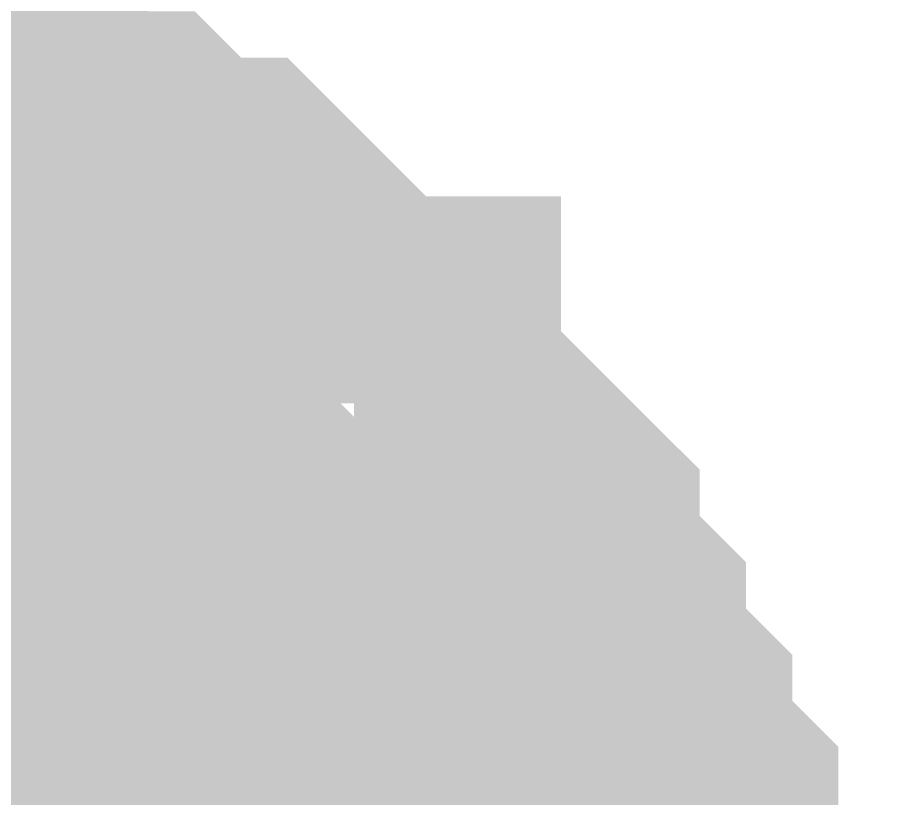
# Model space of a CAD drawing. Header units: inches. Extents: x 0 to 594, y 0 to 420.
# Drawn here: x 550.2547 to 550.675, y 192.7013 to 193.08 of the extents above; entities that cross this region are included whole.
import ezdxf

# ---------------------------------------------------------------- set-up
doc = ezdxf.new("R2010")
doc.units = ezdxf.units.IN
doc.layers.add('Sheet', color=255, linetype='Continuous')

msp = doc.modelspace()

# ---------------------------------------------------------------- linework, layer by layer
at = {"layer": 'Sheet'}
for points in [[(550.09955, 193.00021, 0.29972, 0.29972, 0), (550.12195, 193.00021, 0.29972, 0.29972, 0), (550.14434, 192.97782, 0.29972, 0.29972, 0), (550.16674, 192.97782, 0.29972, 0.29972, 0), (550.18914, 192.97782, 0.29972, 0.29972, 0), (550.21154, 192.95542, 0.29972, 0.29972, 0), (550.23394, 192.95542, 0.29972, 0.29972, 0), (550.25634, 192.93302, 0.29972, 0.29972, 0), (550.27873, 192.93302, 0.29972, 0.29972, 0), (550.30113, 192.91062, 0.29972, 0.29972, 0), (550.32353, 192.91062, 0.29972, 0.29972, 0), (550.34593, 192.88823, 0.29972, 0.29972, 0), (550.36833, 192.86583, 0.29972, 0.29972, 0), (550.36833, 192.84343, 0.29972, 0.29972, 0), (550.39072, 192.84343, 0.29972, 0.29972, 0), (550.41312, 192.82103, 0.29972, 0.29972, 0), (550.43552, 192.79864, 0.29972, 0.29972, 0), (550.43552, 192.77624, 0.29972, 0.29972, 0), (550.45792, 192.75384, 0.29972, 0.29972, 0), (550.45792, 192.73144, 0.29972, 0.29972, 0), (550.48032, 192.70904, 0.29972, 0.29972, 0), (550.48032, 192.68665, 0.29972, 0.29972, 0), (550.50272, 192.66425, 0.29972, 0.29972, 0), (550.50272, 192.64185, 0.29972, 0.29972, 0), (550.50272, 192.61945, 0.29972, 0.29972, 0), (550.52511, 192.59706, 0.29972, 0.29972, 0), (550.52511, 192.57466, 0.29972, 0.29972, 0), (550.52511, 192.52986, 0.29972, 0.29972, 0)], [(550.09955, 193.00021, 0.29972, 0.29972, 0), (550.12195, 193.00021, 0.29972, 0.29972, 0), (550.14434, 192.97782, 0.29972, 0.29972, 0), (550.16674, 192.97782, 0.29972, 0.29972, 0), (550.18914, 192.97782, 0.29972, 0.29972, 0), (550.21154, 192.95542, 0.29972, 0.29972, 0), (550.23394, 192.95542, 0.29972, 0.29972, 0), (550.25634, 192.93302, 0.29972, 0.29972, 0), (550.27873, 192.93302, 0.29972, 0.29972, 0), (550.30113, 192.91062, 0.29972, 0.29972, 0), (550.32353, 192.91062, 0.29972, 0.29972, 0), (550.34593, 192.88823, 0.29972, 0.29972, 0), (550.36833, 192.86583, 0.29972, 0.29972, 0), (550.36833, 192.84343, 0.29972, 0.29972, 0), (550.39072, 192.84343, 0.29972, 0.29972, 0), (550.41312, 192.82103, 0.29972, 0.29972, 0), (550.43552, 192.79864, 0.29972, 0.29972, 0), (550.43552, 192.77624, 0.29972, 0.29972, 0), (550.45792, 192.75384, 0.29972, 0.29972, 0), (550.45792, 192.73144, 0.29972, 0.29972, 0), (550.48032, 192.70904, 0.29972, 0.29972, 0), (550.48032, 192.68665, 0.29972, 0.29972, 0), (550.50272, 192.66425, 0.29972, 0.29972, 0), (550.50272, 192.64185, 0.29972, 0.29972, 0), (550.50272, 192.61945, 0.29972, 0.29972, 0), (550.52511, 192.59706, 0.29972, 0.29972, 0), (550.52511, 192.57466, 0.29972, 0.29972, 0), (550.52511, 192.52986, 0.29972, 0.29972, 0)], [(550.09955, 193.00021, 0.29972, 0.29972, 0), (550.12195, 193.00021, 0.29972, 0.29972, 0), (550.14434, 192.97782, 0.29972, 0.29972, 0), (550.16674, 192.97782, 0.29972, 0.29972, 0), (550.18914, 192.97782, 0.29972, 0.29972, 0), (550.21154, 192.95542, 0.29972, 0.29972, 0), (550.23394, 192.95542, 0.29972, 0.29972, 0), (550.25634, 192.93302, 0.29972, 0.29972, 0), (550.27873, 192.93302, 0.29972, 0.29972, 0), (550.30113, 192.91062, 0.29972, 0.29972, 0), (550.32353, 192.91062, 0.29972, 0.29972, 0), (550.34593, 192.88823, 0.29972, 0.29972, 0), (550.36833, 192.86583, 0.29972, 0.29972, 0), (550.36833, 192.84343, 0.29972, 0.29972, 0), (550.39072, 192.84343, 0.29972, 0.29972, 0), (550.41312, 192.82103, 0.29972, 0.29972, 0), (550.43552, 192.79864, 0.29972, 0.29972, 0), (550.43552, 192.77624, 0.29972, 0.29972, 0), (550.45792, 192.75384, 0.29972, 0.29972, 0), (550.45792, 192.73144, 0.29972, 0.29972, 0), (550.48032, 192.70904, 0.29972, 0.29972, 0), (550.48032, 192.68665, 0.29972, 0.29972, 0), (550.50272, 192.66425, 0.29972, 0.29972, 0), (550.50272, 192.64185, 0.29972, 0.29972, 0), (550.50272, 192.61945, 0.29972, 0.29972, 0), (550.52511, 192.59706, 0.29972, 0.29972, 0), (550.52511, 192.57466, 0.29972, 0.29972, 0), (550.52511, 192.52986, 0.29972, 0.29972, 0)], [(550.09955, 193.00021, 0.29972, 0.29972, 0), (550.12195, 193.00021, 0.29972, 0.29972, 0), (550.14434, 192.97782, 0.29972, 0.29972, 0), (550.16674, 192.97782, 0.29972, 0.29972, 0), (550.18914, 192.97782, 0.29972, 0.29972, 0), (550.21154, 192.95542, 0.29972, 0.29972, 0), (550.23394, 192.95542, 0.29972, 0.29972, 0), (550.25634, 192.93302, 0.29972, 0.29972, 0), (550.27873, 192.93302, 0.29972, 0.29972, 0), (550.30113, 192.91062, 0.29972, 0.29972, 0), (550.32353, 192.91062, 0.29972, 0.29972, 0), (550.34593, 192.88823, 0.29972, 0.29972, 0), (550.36833, 192.86583, 0.29972, 0.29972, 0), (550.36833, 192.84343, 0.29972, 0.29972, 0), (550.39072, 192.84343, 0.29972, 0.29972, 0), (550.41312, 192.82103, 0.29972, 0.29972, 0), (550.43552, 192.79864, 0.29972, 0.29972, 0), (550.43552, 192.77624, 0.29972, 0.29972, 0), (550.45792, 192.75384, 0.29972, 0.29972, 0), (550.45792, 192.73144, 0.29972, 0.29972, 0), (550.48032, 192.70904, 0.29972, 0.29972, 0), (550.48032, 192.68665, 0.29972, 0.29972, 0), (550.50272, 192.66425, 0.29972, 0.29972, 0), (550.50272, 192.64185, 0.29972, 0.29972, 0), (550.50272, 192.61945, 0.29972, 0.29972, 0), (550.52511, 192.59706, 0.29972, 0.29972, 0), (550.52511, 192.57466, 0.29972, 0.29972, 0), (550.52511, 192.52986, 0.29972, 0.29972, 0)], [(550.09955, 193.00021, 0.29972, 0.29972, 0), (550.12195, 193.00021, 0.29972, 0.29972, 0), (550.14434, 192.97782, 0.29972, 0.29972, 0), (550.16674, 192.97782, 0.29972, 0.29972, 0), (550.18914, 192.97782, 0.29972, 0.29972, 0), (550.21154, 192.95542, 0.29972, 0.29972, 0), (550.23394, 192.95542, 0.29972, 0.29972, 0), (550.25634, 192.93302, 0.29972, 0.29972, 0), (550.27873, 192.93302, 0.29972, 0.29972, 0), (550.30113, 192.91062, 0.29972, 0.29972, 0), (550.32353, 192.91062, 0.29972, 0.29972, 0), (550.34593, 192.88823, 0.29972, 0.29972, 0), (550.36833, 192.86583, 0.29972, 0.29972, 0), (550.36833, 192.84343, 0.29972, 0.29972, 0), (550.39072, 192.84343, 0.29972, 0.29972, 0), (550.41312, 192.82103, 0.29972, 0.29972, 0), (550.43552, 192.79864, 0.29972, 0.29972, 0), (550.43552, 192.77624, 0.29972, 0.29972, 0), (550.45792, 192.75384, 0.29972, 0.29972, 0), (550.45792, 192.73144, 0.29972, 0.29972, 0), (550.48032, 192.70904, 0.29972, 0.29972, 0), (550.48032, 192.68665, 0.29972, 0.29972, 0), (550.50272, 192.66425, 0.29972, 0.29972, 0), (550.50272, 192.64185, 0.29972, 0.29972, 0), (550.50272, 192.61945, 0.29972, 0.29972, 0), (550.52511, 192.59706, 0.29972, 0.29972, 0), (550.52511, 192.57466, 0.29972, 0.29972, 0), (550.52511, 192.52986, 0.29972, 0.29972, 0)], [(550.09955, 193.00021, 0.29972, 0.29972, 0), (550.12195, 193.00021, 0.29972, 0.29972, 0), (550.14434, 192.97782, 0.29972, 0.29972, 0), (550.16674, 192.97782, 0.29972, 0.29972, 0), (550.18914, 192.97782, 0.29972, 0.29972, 0), (550.21154, 192.95542, 0.29972, 0.29972, 0), (550.23394, 192.95542, 0.29972, 0.29972, 0), (550.25634, 192.93302, 0.29972, 0.29972, 0), (550.27873, 192.93302, 0.29972, 0.29972, 0), (550.30113, 192.91062, 0.29972, 0.29972, 0), (550.32353, 192.91062, 0.29972, 0.29972, 0), (550.34593, 192.88823, 0.29972, 0.29972, 0), (550.36833, 192.86583, 0.29972, 0.29972, 0), (550.36833, 192.84343, 0.29972, 0.29972, 0), (550.39072, 192.84343, 0.29972, 0.29972, 0), (550.41312, 192.82103, 0.29972, 0.29972, 0), (550.43552, 192.79864, 0.29972, 0.29972, 0), (550.43552, 192.77624, 0.29972, 0.29972, 0), (550.45792, 192.75384, 0.29972, 0.29972, 0), (550.45792, 192.73144, 0.29972, 0.29972, 0), (550.48032, 192.70904, 0.29972, 0.29972, 0), (550.48032, 192.68665, 0.29972, 0.29972, 0), (550.50272, 192.66425, 0.29972, 0.29972, 0), (550.50272, 192.64185, 0.29972, 0.29972, 0), (550.50272, 192.61945, 0.29972, 0.29972, 0), (550.52511, 192.59706, 0.29972, 0.29972, 0), (550.52511, 192.57466, 0.29972, 0.29972, 0), (550.52511, 192.52986, 0.29972, 0.29972, 0)], [(550.09955, 193.00021, 0.29972, 0.29972, 0), (550.12195, 193.00021, 0.29972, 0.29972, 0), (550.14434, 192.97782, 0.29972, 0.29972, 0), (550.16674, 192.97782, 0.29972, 0.29972, 0), (550.18914, 192.97782, 0.29972, 0.29972, 0), (550.21154, 192.95542, 0.29972, 0.29972, 0), (550.23394, 192.95542, 0.29972, 0.29972, 0), (550.25634, 192.93302, 0.29972, 0.29972, 0), (550.27873, 192.93302, 0.29972, 0.29972, 0), (550.30113, 192.91062, 0.29972, 0.29972, 0), (550.32353, 192.91062, 0.29972, 0.29972, 0), (550.34593, 192.88823, 0.29972, 0.29972, 0), (550.36833, 192.86583, 0.29972, 0.29972, 0), (550.36833, 192.84343, 0.29972, 0.29972, 0), (550.39072, 192.84343, 0.29972, 0.29972, 0), (550.41312, 192.82103, 0.29972, 0.29972, 0), (550.43552, 192.79864, 0.29972, 0.29972, 0), (550.43552, 192.77624, 0.29972, 0.29972, 0), (550.45792, 192.75384, 0.29972, 0.29972, 0), (550.45792, 192.73144, 0.29972, 0.29972, 0), (550.48032, 192.70904, 0.29972, 0.29972, 0), (550.48032, 192.68665, 0.29972, 0.29972, 0), (550.50272, 192.66425, 0.29972, 0.29972, 0), (550.50272, 192.64185, 0.29972, 0.29972, 0), (550.50272, 192.61945, 0.29972, 0.29972, 0), (550.52511, 192.59706, 0.29972, 0.29972, 0), (550.52511, 192.57466, 0.29972, 0.29972, 0), (550.52511, 192.52986, 0.29972, 0.29972, 0)], [(550.09955, 193.00021, 0.29972, 0.29972, 0), (550.12195, 193.00021, 0.29972, 0.29972, 0), (550.14434, 192.97782, 0.29972, 0.29972, 0), (550.16674, 192.97782, 0.29972, 0.29972, 0), (550.18914, 192.97782, 0.29972, 0.29972, 0), (550.21154, 192.95542, 0.29972, 0.29972, 0), (550.23394, 192.95542, 0.29972, 0.29972, 0), (550.25634, 192.93302, 0.29972, 0.29972, 0), (550.27873, 192.93302, 0.29972, 0.29972, 0), (550.30113, 192.91062, 0.29972, 0.29972, 0), (550.32353, 192.91062, 0.29972, 0.29972, 0), (550.34593, 192.88823, 0.29972, 0.29972, 0), (550.36833, 192.86583, 0.29972, 0.29972, 0), (550.36833, 192.84343, 0.29972, 0.29972, 0), (550.39072, 192.84343, 0.29972, 0.29972, 0), (550.41312, 192.82103, 0.29972, 0.29972, 0), (550.43552, 192.79864, 0.29972, 0.29972, 0), (550.43552, 192.77624, 0.29972, 0.29972, 0), (550.45792, 192.75384, 0.29972, 0.29972, 0), (550.45792, 192.73144, 0.29972, 0.29972, 0), (550.48032, 192.70904, 0.29972, 0.29972, 0), (550.48032, 192.68665, 0.29972, 0.29972, 0), (550.50272, 192.66425, 0.29972, 0.29972, 0), (550.50272, 192.64185, 0.29972, 0.29972, 0), (550.50272, 192.61945, 0.29972, 0.29972, 0), (550.52511, 192.59706, 0.29972, 0.29972, 0), (550.52511, 192.57466, 0.29972, 0.29972, 0), (550.52511, 192.52986, 0.29972, 0.29972, 0)], [(550.18914, 192.97782, 0.09906, 0.09906, 0), (550.21154, 192.95542, 0.09906, 0.09906, 0), (550.23394, 192.95542, 0.09906, 0.09906, 0), (550.25634, 192.93302, 0.09906, 0.09906, 0), (550.27873, 192.93302, 0.09906, 0.09906, 0), (550.30113, 192.91062, 0.09906, 0.09906, 0), (550.32353, 192.91062, 0.09906, 0.09906, 0), (550.34593, 192.88823, 0.09906, 0.09906, 0), (550.36833, 192.86583, 0.09906, 0.09906, 0), (550.36833, 192.84343, 0.09906, 0.09906, 0), (550.39072, 192.84343, 0.09906, 0.09906, 0), (550.41312, 192.82103, 0.09906, 0.09906, 0), (550.43552, 192.79864, 0.09906, 0.09906, 0), (550.43552, 192.77624, 0.09906, 0.09906, 0), (550.45792, 192.75384, 0.09906, 0.09906, 0), (550.45792, 192.73144, 0.09906, 0.09906, 0), (550.48032, 192.70904, 0.09906, 0.09906, 0), (550.48032, 192.68665, 0.09906, 0.09906, 0), (550.50272, 192.66425, 0.09906, 0.09906, 0), (550.50272, 192.64185, 0.09906, 0.09906, 0)], [(550.18914, 192.97782, 0.09906, 0.09906, 0), (550.21154, 192.95542, 0.09906, 0.09906, 0), (550.23394, 192.95542, 0.09906, 0.09906, 0), (550.25634, 192.93302, 0.09906, 0.09906, 0), (550.27873, 192.93302, 0.09906, 0.09906, 0), (550.30113, 192.91062, 0.09906, 0.09906, 0), (550.32353, 192.91062, 0.09906, 0.09906, 0), (550.34593, 192.88823, 0.09906, 0.09906, 0), (550.36833, 192.86583, 0.09906, 0.09906, 0), (550.36833, 192.84343, 0.09906, 0.09906, 0), (550.39072, 192.84343, 0.09906, 0.09906, 0), (550.41312, 192.82103, 0.09906, 0.09906, 0), (550.43552, 192.79864, 0.09906, 0.09906, 0), (550.43552, 192.77624, 0.09906, 0.09906, 0), (550.45792, 192.75384, 0.09906, 0.09906, 0), (550.45792, 192.73144, 0.09906, 0.09906, 0), (550.48032, 192.70904, 0.09906, 0.09906, 0), (550.48032, 192.68665, 0.09906, 0.09906, 0), (550.50272, 192.66425, 0.09906, 0.09906, 0), (550.50272, 192.64185, 0.09906, 0.09906, 0)], [(550.18914, 192.97782, 0.09906, 0.09906, 0), (550.21154, 192.95542, 0.09906, 0.09906, 0), (550.23394, 192.95542, 0.09906, 0.09906, 0), (550.25634, 192.93302, 0.09906, 0.09906, 0), (550.27873, 192.93302, 0.09906, 0.09906, 0), (550.30113, 192.91062, 0.09906, 0.09906, 0), (550.32353, 192.91062, 0.09906, 0.09906, 0), (550.34593, 192.88823, 0.09906, 0.09906, 0), (550.36833, 192.86583, 0.09906, 0.09906, 0), (550.36833, 192.84343, 0.09906, 0.09906, 0), (550.39072, 192.84343, 0.09906, 0.09906, 0), (550.41312, 192.82103, 0.09906, 0.09906, 0), (550.43552, 192.79864, 0.09906, 0.09906, 0), (550.43552, 192.77624, 0.09906, 0.09906, 0), (550.45792, 192.75384, 0.09906, 0.09906, 0), (550.45792, 192.73144, 0.09906, 0.09906, 0), (550.48032, 192.70904, 0.09906, 0.09906, 0), (550.48032, 192.68665, 0.09906, 0.09906, 0), (550.50272, 192.66425, 0.09906, 0.09906, 0), (550.50272, 192.64185, 0.09906, 0.09906, 0)], [(550.18914, 192.97782, 0.09906, 0.09906, 0), (550.21154, 192.95542, 0.09906, 0.09906, 0), (550.23394, 192.95542, 0.09906, 0.09906, 0), (550.25634, 192.93302, 0.09906, 0.09906, 0), (550.27873, 192.93302, 0.09906, 0.09906, 0), (550.30113, 192.91062, 0.09906, 0.09906, 0), (550.32353, 192.91062, 0.09906, 0.09906, 0), (550.34593, 192.88823, 0.09906, 0.09906, 0), (550.36833, 192.86583, 0.09906, 0.09906, 0), (550.36833, 192.84343, 0.09906, 0.09906, 0), (550.39072, 192.84343, 0.09906, 0.09906, 0), (550.41312, 192.82103, 0.09906, 0.09906, 0), (550.43552, 192.79864, 0.09906, 0.09906, 0), (550.43552, 192.77624, 0.09906, 0.09906, 0), (550.45792, 192.75384, 0.09906, 0.09906, 0), (550.45792, 192.73144, 0.09906, 0.09906, 0), (550.48032, 192.70904, 0.09906, 0.09906, 0), (550.48032, 192.68665, 0.09906, 0.09906, 0), (550.50272, 192.66425, 0.09906, 0.09906, 0), (550.50272, 192.64185, 0.09906, 0.09906, 0)], [(550.18914, 192.97782, 0.09906, 0.09906, 0), (550.21154, 192.95542, 0.09906, 0.09906, 0), (550.23394, 192.95542, 0.09906, 0.09906, 0), (550.25634, 192.93302, 0.09906, 0.09906, 0), (550.27873, 192.93302, 0.09906, 0.09906, 0), (550.30113, 192.91062, 0.09906, 0.09906, 0), (550.32353, 192.91062, 0.09906, 0.09906, 0), (550.34593, 192.88823, 0.09906, 0.09906, 0), (550.36833, 192.86583, 0.09906, 0.09906, 0), (550.36833, 192.84343, 0.09906, 0.09906, 0), (550.39072, 192.84343, 0.09906, 0.09906, 0), (550.41312, 192.82103, 0.09906, 0.09906, 0), (550.43552, 192.79864, 0.09906, 0.09906, 0), (550.43552, 192.77624, 0.09906, 0.09906, 0), (550.45792, 192.75384, 0.09906, 0.09906, 0), (550.45792, 192.73144, 0.09906, 0.09906, 0), (550.48032, 192.70904, 0.09906, 0.09906, 0), (550.48032, 192.68665, 0.09906, 0.09906, 0), (550.50272, 192.66425, 0.09906, 0.09906, 0), (550.50272, 192.64185, 0.09906, 0.09906, 0)], [(550.18914, 192.97782, 0.09906, 0.09906, 0), (550.21154, 192.95542, 0.09906, 0.09906, 0), (550.23394, 192.95542, 0.09906, 0.09906, 0), (550.25634, 192.93302, 0.09906, 0.09906, 0), (550.27873, 192.93302, 0.09906, 0.09906, 0), (550.30113, 192.91062, 0.09906, 0.09906, 0), (550.32353, 192.91062, 0.09906, 0.09906, 0), (550.34593, 192.88823, 0.09906, 0.09906, 0), (550.36833, 192.86583, 0.09906, 0.09906, 0), (550.36833, 192.84343, 0.09906, 0.09906, 0), (550.39072, 192.84343, 0.09906, 0.09906, 0), (550.41312, 192.82103, 0.09906, 0.09906, 0), (550.43552, 192.79864, 0.09906, 0.09906, 0), (550.43552, 192.77624, 0.09906, 0.09906, 0), (550.45792, 192.75384, 0.09906, 0.09906, 0), (550.45792, 192.73144, 0.09906, 0.09906, 0), (550.48032, 192.70904, 0.09906, 0.09906, 0), (550.48032, 192.68665, 0.09906, 0.09906, 0), (550.50272, 192.66425, 0.09906, 0.09906, 0), (550.50272, 192.64185, 0.09906, 0.09906, 0)], [(550.18914, 192.97782, 0.09906, 0.09906, 0), (550.21154, 192.95542, 0.09906, 0.09906, 0), (550.23394, 192.95542, 0.09906, 0.09906, 0), (550.25634, 192.93302, 0.09906, 0.09906, 0), (550.27873, 192.93302, 0.09906, 0.09906, 0), (550.30113, 192.91062, 0.09906, 0.09906, 0), (550.32353, 192.91062, 0.09906, 0.09906, 0), (550.34593, 192.88823, 0.09906, 0.09906, 0), (550.36833, 192.86583, 0.09906, 0.09906, 0), (550.36833, 192.84343, 0.09906, 0.09906, 0), (550.39072, 192.84343, 0.09906, 0.09906, 0), (550.41312, 192.82103, 0.09906, 0.09906, 0), (550.43552, 192.79864, 0.09906, 0.09906, 0), (550.43552, 192.77624, 0.09906, 0.09906, 0), (550.45792, 192.75384, 0.09906, 0.09906, 0), (550.45792, 192.73144, 0.09906, 0.09906, 0), (550.48032, 192.70904, 0.09906, 0.09906, 0), (550.48032, 192.68665, 0.09906, 0.09906, 0), (550.50272, 192.66425, 0.09906, 0.09906, 0), (550.50272, 192.64185, 0.09906, 0.09906, 0)], [(550.18914, 192.97782, 0.09906, 0.09906, 0), (550.21154, 192.95542, 0.09906, 0.09906, 0), (550.23394, 192.95542, 0.09906, 0.09906, 0), (550.25634, 192.93302, 0.09906, 0.09906, 0), (550.27873, 192.93302, 0.09906, 0.09906, 0), (550.30113, 192.91062, 0.09906, 0.09906, 0), (550.32353, 192.91062, 0.09906, 0.09906, 0), (550.34593, 192.88823, 0.09906, 0.09906, 0), (550.36833, 192.86583, 0.09906, 0.09906, 0), (550.36833, 192.84343, 0.09906, 0.09906, 0), (550.39072, 192.84343, 0.09906, 0.09906, 0), (550.41312, 192.82103, 0.09906, 0.09906, 0), (550.43552, 192.79864, 0.09906, 0.09906, 0), (550.43552, 192.77624, 0.09906, 0.09906, 0), (550.45792, 192.75384, 0.09906, 0.09906, 0), (550.45792, 192.73144, 0.09906, 0.09906, 0), (550.48032, 192.70904, 0.09906, 0.09906, 0), (550.48032, 192.68665, 0.09906, 0.09906, 0), (550.50272, 192.66425, 0.09906, 0.09906, 0), (550.50272, 192.64185, 0.09906, 0.09906, 0)]]:
    msp.add_lwpolyline(points, format="xyseb", dxfattribs=at)
msp.add_lwpolyline([(549.74602, 192.50001, 0.508, 0.508, 1), (550.25402, 192.50001, 0.508, 0.508, 1)], format="xyseb", close=True, dxfattribs=at)

doc.saveas('drawing.dxf')
